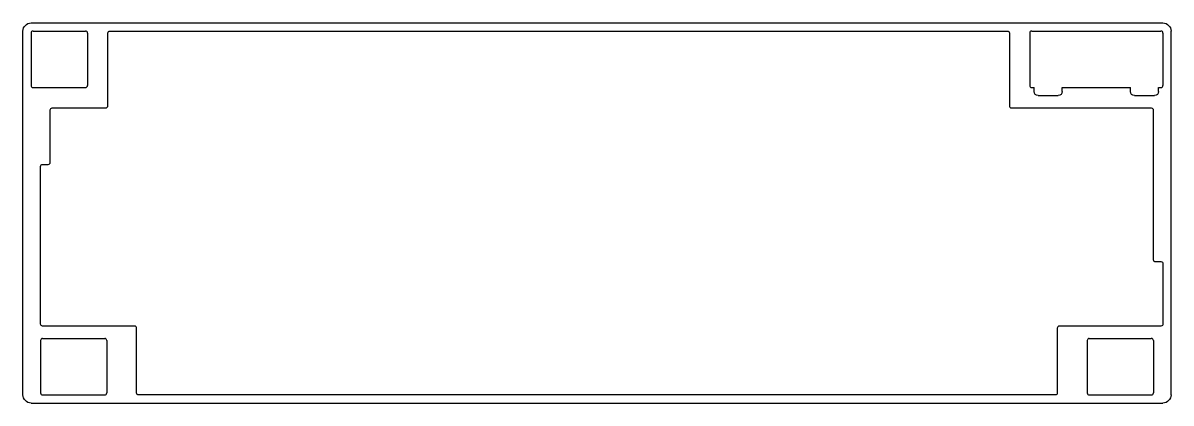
# Model space of a CAD drawing. Header units: millimetres. Extents: x 196 to 481, y 292 to 386.
import ezdxf

# ---------------------------------------------------------------- set-up
doc = ezdxf.new("R2010")
doc.units = ezdxf.units.MM
doc.header["$MEASUREMENT"] = 0
doc.layers.get('0').update_dxf_attribs({"lineweight": 0})

msp = doc.modelspace()

# ---------------------------------------------------------------- linework, layer by layer
at = {"color": 18, "lineweight": 25, "true_color": 0x000000}
for p, q in [((198.32, 385.77), (479.02, 385.77)), ((196.32, 293.57), (196.32, 383.77)), ((198.32, 383.27), (198.32, 370.27)), ((198.82, 383.77), (211.82, 383.77)), ((212.32, 383.27), (212.32, 370.27)), ((445.97, 383.27), (445.97, 370.27)), ((446.47, 383.77), (478.52, 383.77)), ((479.02, 383.27), (479.02, 370.27)), ((481.02, 293.57), (481.02, 383.77)), ((198.82, 369.77), (211.82, 369.77)), ((446.47, 369.77), (447.05, 369.77)), ((447.05, 368.77), (447.05, 369.77)), ((448.05, 367.77), (453.05, 367.77)), ((454.05, 368.77), (454.05, 369.77)), ((454.05, 369.77), (470.93, 369.77)), ((470.93, 368.77), (470.93, 369.77)), ((471.93, 367.77), (476.93, 367.77)), ((477.93, 368.77), (477.93, 369.77)), ((477.93, 369.77), (478.52, 369.77)), ((201.2, 307.57), (216.58, 307.57)), ((460.75, 307.57), (476.13, 307.57)), ((200.7, 307.07), (200.7, 294.07)), ((217.08, 307.07), (217.08, 294.07)), ((460.25, 307.07), (460.25, 294.07)), ((476.63, 307.07), (476.63, 294.07)), ((201.2, 293.57), (216.58, 293.57)), ((460.75, 293.57), (476.13, 293.57)), ((198.32, 291.57), (479.02, 291.57))]:
    msp.add_line(p, q, dxfattribs=at)
for points in [[(196.32, 383.77), (196.32, 384.81), (197.27, 385.77), (198.32, 385.77)], [(479.02, 385.77), (480.06, 385.77), (481.02, 384.81), (481.02, 383.77)], [(198.82, 383.77), (198.54, 383.77), (198.32, 383.54), (198.32, 383.27)], [(212.32, 383.27), (212.32, 383.54), (212.09, 383.77), (211.82, 383.77)], [(446.47, 383.77), (446.19, 383.77), (445.97, 383.54), (445.97, 383.27)], [(479.02, 383.27), (479.02, 383.54), (478.79, 383.77), (478.52, 383.77)], [(198.32, 370.27), (198.32, 369.99), (198.54, 369.77), (198.82, 369.77)], [(211.82, 369.77), (212.09, 369.77), (212.32, 369.99), (212.32, 370.27)], [(445.97, 370.27), (445.97, 369.99), (446.19, 369.77), (446.47, 369.77)], [(478.52, 369.77), (478.79, 369.77), (479.02, 369.99), (479.02, 370.27)], [(448.05, 367.77), (447.52, 367.77), (447.05, 368.24), (447.05, 368.77)], [(454.05, 368.77), (454.05, 368.24), (453.58, 367.77), (453.05, 367.77)], [(471.93, 367.77), (471.4, 367.77), (470.93, 368.24), (470.93, 368.77)], [(477.93, 368.77), (477.93, 368.26), (477.44, 367.77), (476.93, 367.77)], [(201.2, 307.57), (200.92, 307.57), (200.7, 307.34), (200.7, 307.07)], [(217.08, 307.07), (217.08, 307.34), (216.86, 307.57), (216.58, 307.57)], [(460.75, 307.57), (460.48, 307.57), (460.25, 307.34), (460.25, 307.07)], [(476.63, 307.07), (476.63, 307.34), (476.41, 307.57), (476.13, 307.57)], [(198.32, 291.57), (197.27, 291.57), (196.32, 292.52), (196.32, 293.57)], [(200.7, 294.07), (200.7, 293.79), (200.92, 293.57), (201.2, 293.57)], [(216.58, 293.57), (216.86, 293.57), (217.08, 293.79), (217.08, 294.07)], [(460.25, 294.07), (460.25, 293.79), (460.48, 293.57), (460.75, 293.57)], [(476.13, 293.57), (476.41, 293.57), (476.63, 293.79), (476.63, 294.07)], [(481.02, 293.57), (481.02, 292.52), (480.06, 291.57), (479.02, 291.57)]]:
    msp.add_open_spline(points, degree=3, dxfattribs=at)
msp.add_open_spline([(203.08, 364.22), (203.08, 364.22), (203.08, 351.22), (203.08, 351.22), (203.08, 350.94), (202.86, 350.72), (202.58, 350.72), (202.58, 350.72), (201.2, 350.72), (201.2, 350.72), (200.92, 350.72), (200.7, 350.49), (200.7, 350.22), (200.7, 350.22), (200.7, 311.12), (200.7, 311.12), (200.7, 310.84), (200.92, 310.62), (201.2, 310.62), (201.2, 310.62), (224.01, 310.62), (224.01, 310.62), (224.29, 310.62), (224.51, 310.39), (224.51, 310.12), (224.51, 310.12), (224.51, 294.07), (224.51, 294.07), (224.51, 293.79), (224.73, 293.57), (225.01, 293.57), (225.01, 293.57), (452.32, 293.57), (452.32, 293.57), (452.6, 293.57), (452.82, 293.79), (452.82, 294.07), (452.82, 294.07), (452.82, 310.12), (452.82, 310.12), (452.82, 310.39), (453.05, 310.62), (453.32, 310.62), (453.32, 310.62), (478.52, 310.62), (478.52, 310.62), (478.79, 310.62), (479.02, 310.84), (479.02, 311.12), (479.02, 311.12), (479.02, 326.12), (479.02, 326.12), (479.02, 326.39), (478.79, 326.62), (478.52, 326.62), (478.52, 326.62), (477.1, 326.62), (477.1, 326.62), (476.83, 326.62), (476.6, 326.84), (476.6, 327.12), (476.6, 327.12), (476.6, 364.22), (476.6, 364.22), (476.6, 364.5), (476.38, 364.72), (476.1, 364.72), (476.1, 364.72), (441.42, 364.72), (441.42, 364.72), (441.14, 364.72), (440.92, 364.94), (440.92, 365.22), (440.92, 365.22), (440.92, 383.27), (440.92, 383.27), (440.92, 383.54), (440.69, 383.77), (440.42, 383.77), (440.42, 383.77), (217.87, 383.77), (217.87, 383.77), (217.59, 383.77), (217.37, 383.54), (217.37, 383.27), (217.37, 383.27), (217.37, 365.22), (217.37, 365.22), (217.37, 364.94), (217.14, 364.72), (216.87, 364.72), (216.87, 364.72), (203.58, 364.72), (203.58, 364.72), (203.3, 364.72), (203.08, 364.49), (203.08, 364.22)], degree=3, knots=[0, 0, 0, 0, 1, 1, 1, 2, 2, 2, 3, 3, 3, 4, 4, 4, 5, 5, 5, 6, 6, 6, 7, 7, 7, 8, 8, 8, 9, 9, 9, 10, 10, 10, 11, 11, 11, 12, 12, 12, 13, 13, 13, 14, 14, 14, 15, 15, 15, 16, 16, 16, 17, 17, 17, 18, 18, 18, 19, 19, 19, 20, 20, 20, 21, 21, 21, 22, 22, 22, 23, 23, 23, 24, 24, 24, 25, 25, 25, 26, 26, 26, 27, 27, 27, 28, 28, 28, 29, 29, 29, 30, 30, 30, 31, 31, 31, 32, 32, 32, 32], dxfattribs=at)

doc.saveas('drawing.dxf')
